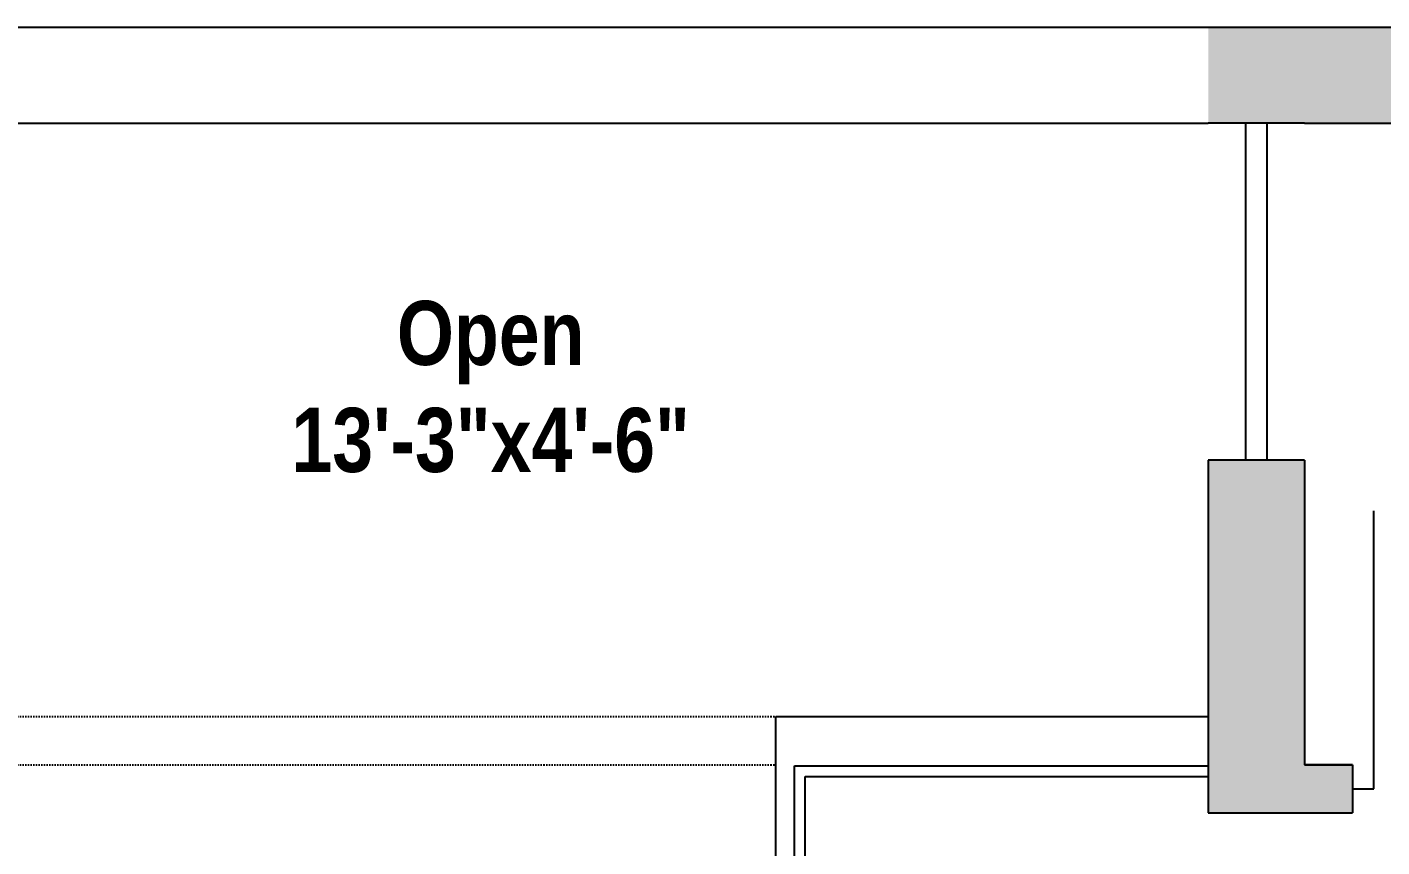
# Model space of a CAD drawing. Extents: x 25 to 394, y 90 to 639.
# Drawn here: x 178 to 304.9, y 562.7 to 639.4 of the extents above; entities that cross this region are included whole.
import ezdxf

# ---------------------------------------------------------------- set-up
doc = ezdxf.new("R2010")
doc.units = 0
doc.header["$MEASUREMENT"] = 0
doc.linetypes.add('HIDDEN', pattern=[0.25, 0.125, -0.125])
for name, color, linetype in [('DIM', 5, 'CONTINUOUS'), ('DOORS', 42, 'CONTINUOUS'), ('LABELS', 7, 'CONTINUOUS'), ('LINE', 7, 'CONTINUOUS'), ('WINDOWS', 140, 'CONTINUOUS')]:
    doc.layers.add(name, color=color, linetype=linetype)
doc.styles.add('TECH', font='techb___.ttf', dxfattribs={"height": 2.5})

msp = doc.modelspace()

# ---------------------------------------------------------------- hatches: boundary and pattern name
at = {"layer": 'DIM'}
h = msp.add_hatch(color=28, dxfattribs=at)
h.paths.add_polyline_path([(209.1, 531.42), (207.1, 531.42), (207.1, 526.92), (209.1, 526.92)])
h.paths.add_polyline_path([(209.1, 526.92), (211.1, 526.92), (211.1, 531.42), (209.1, 531.42)])
h.paths.add_polyline_path([(393.6, 639.42), (288.6, 639.42), (288.6, 630.42), (297.6, 630.42), (384.6, 630.42), (384.6, 570.42), (332.1, 570.42), (332.1, 565.92), (384.6, 565.92), (384.6, 405.42), (308.1, 405.42), (308.1, 409.92), (299.1, 409.92), (299.1, 400.92), (384.6, 400.92), (384.6, 273.48), (366.6, 273.48), (366.6, 264.48), (384.6, 264.48), (384.6, 144.48), (319.29, 144.48), (319.29, 135.48), (330.6, 135.48), (330.6, 139.98), (393.6, 139.98)])
h.paths.add_polyline_path([(227.1, 273.48), (227.1, 264.48), (231.6, 264.48), (231.6, 259.98), (240.6, 259.98), (240.6, 264.48), (258.6, 264.48), (258.6, 273.48)])
h.paths.add_polyline_path([(231.6, 135.48), (249.6, 135.48), (249.6, 144.48), (240.6, 144.48), (240.6, 217.98), (231.6, 217.98)])
h.paths.add_polyline_path([(170.1, 273.48), (170.1, 321.48), (165.6, 321.48), (165.6, 292.98), (135.6, 292.98), (135.6, 283.98), (161.1, 283.98), (161.1, 264.48), (173.1, 264.48), (173.1, 273.48)])
h.paths.add_polyline_path([(33.6, 405.42), (107.1, 405.42), (107.1, 384.42), (165.6, 384.42), (165.6, 379.92), (170.1, 379.92), (170.1, 414.42), (165.6, 414.42), (165.6, 388.92), (111.6, 388.92), (111.6, 409.92), (33.6, 409.92), (33.6, 565.92), (86.1, 565.92), (86.1, 570.42), (33.6, 570.42), (33.6, 630.42), (120.6, 630.42), (129.6, 630.42), (129.6, 639.42), (24.6, 639.42), (24.6, 115.98), (33.6, 115.98), (33.6, 283.98), (87.6, 283.98), (87.6, 292.98), (33.6, 292.98)])
h.paths.add_polyline_path([(211.1, 531.42), (211.1, 526.92), (228.6, 526.92), (228.6, 531.42)])
h.paths.add_polyline_path([(228.6, 531.42), (228.6, 526.92), (248.1, 526.92), (248.1, 400.92), (257.1, 400.92), (257.1, 409.92), (252.6, 409.92), (252.6, 531.42), (248.1, 531.42)])
h.paths.add_polyline_path([(129.6, 574.92), (129.6, 598.92), (120.6, 598.92), (120.6, 570.42), (116.1, 570.42), (116.1, 565.92), (129.6, 565.92)], flags=17)
h.paths.add_polyline_path([(288.6, 574.92), (288.6, 565.92), (302.1, 565.92), (302.1, 570.42), (297.6, 570.42), (297.6, 598.92), (288.6, 598.92)])
h.paths.add_polyline_path([(174.6, 526.92), (174.6, 531.42), (165.6, 531.42), (165.6, 456.42), (170.1, 456.42), (170.1, 526.92)])

# ---------------------------------------------------------------- linework, layer by layer
at = {"layer": 'DOORS'}
for p, q in [((304.1, 568.17), (304.1, 594.17)), ((302.1, 568.17), (304.1, 568.17))]:
    msp.add_line(p, q, dxfattribs=at)
at = {"layer": 'LINE', "color": 8}
for p, q in [((129.6, 639.42), (288.6, 639.42)), ((129.6, 630.42), (288.6, 630.42))]:
    msp.add_line(p, q, dxfattribs=at)
at = {"layer": 'LINE'}
for p, q in [((288.6, 639.42), (393.6, 639.42)), ((297.6, 630.42), (288.6, 630.42)), ((297.6, 630.42), (384.6, 630.42)), ((288.6, 598.92), (288.6, 574.92)), ((297.6, 598.92), (288.6, 598.92)), ((297.6, 598.92), (297.6, 570.42)), ((248.1, 574.92), (288.6, 574.92)), ((248.1, 531.42), (248.1, 574.92)), ((288.6, 574.92), (288.6, 565.92)), ((297.6, 570.42), (302.1, 570.42)), ((302.1, 570.42), (297.6, 570.42)), ((302.1, 570.42), (302.1, 565.92)), ((288.6, 565.92), (302.1, 565.92))]:
    msp.add_line(p, q, dxfattribs=at)
at = {"layer": 'LINE', "color": 8, "linetype": 'HIDDEN'}
for p, q in [((170.1, 574.92), (248.1, 574.92)), ((170.1, 570.42), (248.1, 570.42))]:
    msp.add_line(p, q, dxfattribs=at)
at = {"layer": 'WINDOWS'}
for p, q in [((292.1, 598.92), (292.1, 630.42)), ((294.1, 598.92), (294.1, 630.42)), ((249.85, 531.42), (249.85, 570.32)), ((249.85, 570.32), (288.6, 570.32)), ((250.85, 531.42), (250.85, 569.32)), ((250.85, 569.32), (288.6, 569.32))]:
    msp.add_line(p, q, dxfattribs=at)

# ---------------------------------------------------------------- texts
at = {"layer": 'LABELS', "insert": (221.42, 613.81), "char_height": 6, "attachment_point": 2, "style": 'TECH'}
msp.add_mtext('Open\\P13\'-3"x4\'-6"', dxfattribs=at)

doc.saveas('drawing.dxf')
